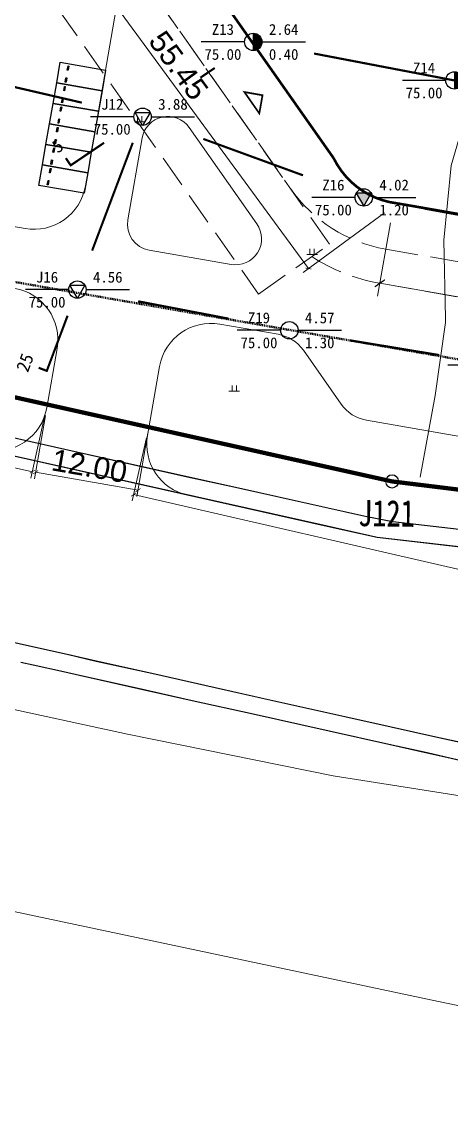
# Model space of a CAD drawing. Extents: x 274235 to 276654, y 142848 to 144425.
# Drawn here: x 274878.7 to 274928.2, y 143158.6 to 143284.2 of the extents above; entities that cross this region are included whole.
import ezdxf
from ezdxf.enums import TextEntityAlignment as Align

# ---------------------------------------------------------------- set-up
doc = ezdxf.new("R2010")
doc.units = 0
doc.header["$LTSCALE"] = 1.5
doc.header["$PDMODE"] = 1
doc.header["$PDSIZE"] = 0.2
for name, pattern in [('__DASH', [0.35, 0.25, -0.1]), ('ACAD_ISO04W100', [30, 24, -3, 0, -3]), ('X5', [3, 2, -1])]:
    doc.linetypes.add(name, pattern=pattern)
doc.layers.get('0').update_dxf_attribs({"linetype": 'CONTINUOUS', "lineweight": 0})
doc.layers.get('Defpoints').update_dxf_attribs({"linetype": 'CONTINUOUS'})
for name, color, linetype, lineweight in [('_ACM-A-ANNO-DIMS', 7, 'CONTINUOUS', 5), ('_ACM-A-EVA', 242, 'CONTINUOUS', 13), ('_ACM-A-SITE-OTLN', 3, 'CONTINUOUS', 25), ('_ACM-A-SITE-ROAD', 2, 'CONTINUOUS', 18), ('_ACM-A-SITE-WALL', 5, 'CONTINUOUS', 50), ('JZD', 1, 'CONTINUOUS', 0), ('JZP', 1, 'CONTINUOUS', 0), ('RD-红线', 7, 'CONTINUOUS', 13), ('SXSS', 8, 'CONTINUOUS', 0), ('ZBTZ', 8, 'CONTINUOUS', 0)]:
    doc.layers.add(name, color=color, linetype=linetype, lineweight=lineweight)
for name, color, linetype in [('A-PRKG', 8, 'CONTINUOUS'), ('ACM-G-SEXIT', 7, 'CONTINUOUS'), ('HOLE', 1, 'CONTINUOUS'), ('Legends', 7, 'CONTINUOUS'), ('PROFILE', 241, 'CONTINUOUS')]:
    doc.layers.add(name, color=color, linetype=linetype)
doc.layers.add('New_Shapefile(3)', color=7, linetype='CONTINUOUS', lineweight=9, true_color=0xc8b8f2)
doc.layers.add('T2006年到2024年报批数据汇总', color=7, linetype='CONTINUOUS', lineweight=60, true_color=0x0070ff)
doc.styles.add('_ACM-G-NOTES', font='arial.ttf', dxfattribs={"height": 2.5})
doc.styles.add('HZ', font='', dxfattribs={"width": 0.8})
doc.styles.add('ST', font='')
doc.styles.get('HZ').set_extended_font_data('NSimSun')
doc.styles.get('ST').set_extended_font_data('SimSun')
doc.linetypes.add('10421', pattern='A,2,[150,AAA.SHX,S=1,R=0,X=0,Y=1],1e-11', length=2.00000000001)
doc.dimstyles.new('_ACM-DIM-A_m', dxfattribs={"dimscale": 0.5, "dimtxt": 2.5, "dimasz": 1, "dimexe": 1.5, "dimexo": 2.5, "dimgap": 1, "dimtad": 1, "dimzin": 1, "dimdsep": 46, "dimtxsty": '_ACM-G-NOTES', "dimblk": 'ARCHTICK', "dimcen": 2.5, "dimclrd": 256, "dimclre": 256, "dimclrt": 256, "dimazin": 0, "dimtfac": 1, "dimtmove": 0, "dimatfit": 3, "dimldrblk": 'DOTSMALL', "dimfxl": 1, "dimlwd": 18, "dimlwe": 18, "dimarcsym": 0})

# ---------------------------------------------------------------- blocks, each defined once
blk = doc.blocks.new('gc119')
for p, q in [((-1.25, 0), (1.25, 0)), ((-0.5, 1.3), (-0.5, 0)), ((0.5, 1.3), (0.5, 0))]:
    blk.add_line(p, q)
blk = doc.blocks.new('GC0000')
at = {"linetype": 'Continuous'}
blk.add_point((0, 0), dxfattribs=at)
blk = doc.blocks.new('A$C5E363402')
at = {"layer": '_ACM-A-SITE-OTLN', "const_width": 299.9999999999993}
blk.add_lwpolyline([(342355.1539154053, 56004.71262931824, 0.1989123673967663), (335071.9540634155, 59021.51263046265), (311217.3292617798, 59021.51214408875, 0.6681786378558565), (305701.8966369629, 45706.07913589478), (334519.6351928711, 16888.34175109863, 0.2547065854889866), (342652.8637008667, 13021.51270675659), (366507.4889678955, 13021.51320075989, 0.6681786378153011), (372022.9215774536, 26336.94621086121)], format="xyb", close=True, dxfattribs=at)
blk = doc.blocks.new('PARKING_2400x5400')
for points in [[(2300.000007629395, -600.0000076293945), (2300.000022888184, 4699.999992370605), (-99.9999771118164, 4700.000001907349), (-99.9999771118164, -599.9999980926514)], [(650.0000228881836, 3749.999996185303), (150.0000305175781, 3750.000001907349), (150.0000228881836, 3650), (650.0000228881836, 3650)], [(2050.000015258789, 3749.999992370605), (1550.000015258789, 3749.999992370605), (1550.000022888184, 3649.999992370605), (2050.000007629395, 3649.999992370605)]]:
    blk.add_lwpolyline(points, close=True)
blk = doc.blocks.new('ROAD-BLOCK')
at = {"layer": '_ACM-A-EVA', "linetype": '__DASH', "ltscale": 10}
blk.add_lwpolyline([(-286.6500545144081, -13.03671450354159, 0.101362128783088), (-278.3936112225056, -14.72790054604411), (-249.3216047137976, -14.72790054231882, 0.6681779400682611), (-238.714978992939, 10.87868892587721), (-268.4611687213182, 40.62487849779427, 0.198907879043475), (-283.3100325614214, 46.77567425183952), (-312.3821654245257, 46.77567424811423, 0.5287460208544092), (-326.3414219766855, 26.2853408139199, 0.5287460208544092)], format="xyb", dxfattribs=at)
blk.add_lwpolyline([(-271.2895996719599, 37.79645520076156, 0.1989079534820063), (-283.31011197716, 42.77567425183952), (-312.3821655660868, 42.77567424252629, 0.6681610651151992), (-320.1607975661755, 23.99768587760627), (-290.4144247025251, -5.748686982318759, 0.1989114831731894), (-278.3935975432396, -10.7279005330056), (-249.3216047137976, -10.72790054045618, 0.6681779400445693), (-241.5434116199613, 8.050267262384295)], format="xyb", close=True, dxfattribs=at)
blk.add_lwpolyline([(-291.9592938497663, -18.34595379792154), (-284.8882260099053, -11.27488598041236), (-324.3949371576309, 28.23182558827102), (-331.4660050198436, 21.1607577688992)], close=True, dxfattribs=at)
at = {"layer": '_ACM-A-SITE-ROAD'}
for p, q in [((-295.7519912496209, -22.52790064550936), (-288.9332871064544, -22.52790066041052)), ((-280.3873455375433, -29.20988121815026), (-285.7513066232204, -23.84592014178634)), ((-313.7519912496209, -28.52790066041052), (-313.7519913092256, -35.4543371219188)), ((-301.7519913166761, -28.52790065668523), (-301.7519913166761, -36.59195318259299)), ((-262.0693259388208, -30.5279006678611), (-277.2053650170565, -30.52790070325136)), ((-296.0376368239522, -42.58514987491071), (-273.6603468954563, -43.65168794058263))]:
    blk.add_line(p, q, dxfattribs=at)
blk.add_lwpolyline([(-307.451991096139, 18.35994733311236), (-313.1662048771977, 12.64573363028467, 0.1989123673688183), (-313.7519913166761, 11.23152006976306), (-313.7519913241267, -9.527900636196136, -0.4142135624428345), (-319.7519913315773, -15.5279006306082), (-345.9084864407778, -15.52790057845414, -0.4142135621069722), (-351.9084864333272, -9.527900571003556), (-351.9084862470627, 179.7760086786002)], format="xyb", dxfattribs=at)
blk.add_lwpolyline([(-308.2519912421703, -12.52790064550936), (-308.2519913092256, -2.931935602799058, -0.6681786384212651), (-303.1306709200144, -0.8106152657419443), (-293.5347059816122, -10.40658032335341, -0.6681786376476458), (-295.6560263261199, -15.52790066599846), (-305.2519913315773, -15.52790062688291, -0.4142135618311029)], format="xyb", close=True, dxfattribs=at)
for centre, radius, start, end in [((-319.7519913166761, -28.52790067158639), 5.999999999999993, 0, 90), ((-295.7519912496209, -28.52790064923465), 5.999999999999993, 90, 180), ((-288.9332871288061, -27.02790066041052), 4.499999999999984, 44.99999977360908, 90), ((-277.2053650021553, -26.02790070138872), 4.499999999999984, 224.999999773609, 270), ((-319.7519913092256, -35.45433712564409), 5.999999999999993, 267.2920103629446, 0), ((-295.7519913166761, -36.59195316396654), 5.999999999999993, 180, 267.2712548250424)]:
    blk.add_arc(centre, radius, start, end, dxfattribs=at)
at = {"layer": 'A-PRKG', "xscale": -0.0009999999999999983, "yscale": 0.0009999999999999983, "zscale": 0.000999999999999998, "rotation": 90.00000056770806}
for p in [(-314.3519913032651, 3.931520150974393), (-314.3519913479686, 1.531520156189799), (-314.3519912436604, -0.8684798162430525), (-314.3519912809134, -3.268479811027646), (-314.3519912362099, -5.668479796499014), (-314.3519911691546, -8.068479778245091)]:
    blk.add_blockref('PARKING_2400x5400', p, dxfattribs=at)
blk = doc.blocks.new('A$C58C25E19')
at = {"color": 1, "linetype": 'Continuous', "flags": 128}
blk.add_lwpolyline([(-263.4170774593949, -192.7222028947435), (-127.5270774587989, -221.1432028943673), (-126.0714290291071, -221.3027525986545), (-125.8360557556152, -221.3240553694777), (-125.7334305197001, -221.3332786522806), (-125.648455761373, -221.3425553692505), (-125.5569557547569, -221.3524553691968), (-125.3737557604909, -221.3723553693853), (-124.6412557587028, -221.4518553693779), (-118.7807557582855, -222.0877553694881)], dxfattribs=at)
at = {"layer": 'RD-红线'}
for points in [[(-511.411107892287, -176.9565330054611), (-530.2884069486754, -190.3242593412288), (-531.5394090550253, -199.7203437848948), (-264.1150413847063, -252.6899399491958), (-122.1183944182703, -280.8156680269167, -0.01467775818987205), (-107.3555805128999, -284.192890228238, -0.01601297078532446), (-85.3638465742115, -290.6663222000934), (-79.87373848666903, -266.3568773632869)], [(-511.411107892287, -176.9565330054611), (-530.2884069486754, -190.3242593412288), (-531.5394090550253, -199.7203437848948), (-264.1150413847063, -252.6899399491958), (-122.1183944182703, -280.8156680269167, -0.01467775818987205), (-107.3555805128999, -284.192890228238, -0.01601297078532446), (-85.3638465742115, -290.6663222000934), (-79.87373848666903, -266.3568773632869)], [(-128.968349975883, -575.0591829735786), (-126.279844657518, -553.6738388459198), (-112.2070121759316, -440.4720314648002), (-96.90520357899368, -341.7698664246127), (-85.3638465742115, -290.6663222000934, 0.0160129707853269), (-107.3555805128999, -284.192890228238, 0.0146777581898688), (-122.1183944182703, -280.8156680269167), (-264.1150413847063, -252.6899399491958), (-531.5394090550253, -199.7203437848948), (-531.6192452111281, -200.3199808765203), (-581.4979176641209, -575.0591829735786)], [(-128.968349975883, -575.0591829735786), (-126.279844657518, -553.6738388459198), (-112.2070121759316, -440.4720314648002), (-96.90520357899368, -341.7698664246127), (-85.3638465742115, -290.6663222000934, 0.0160129707853269), (-107.3555805128999, -284.192890228238, 0.0146777581898688), (-122.1183944182703, -280.8156680269167), (-264.1150413847063, -252.6899399491958), (-531.5394090550253, -199.7203437848948), (-531.6192452111281, -200.3199808765203), (-581.4979176641209, -575.0591829735786)], [(-128.968349975883, -575.0591829735786), (-126.279844657518, -553.6738388459198), (-112.2070121759316, -440.4720314648002), (-96.90520357899368, -341.7698664246127), (-85.3638465742115, -290.6663222000934, 0.0160129707853269), (-107.3555805128999, -284.192890228238, 0.0146777581898688), (-122.1183944182703, -280.8156680269167), (-264.1150413847063, -252.6899399491958), (-531.5394090550253, -199.7203437848948), (-531.6192452111281, -200.3199808765203), (-581.4979176641209, -575.0591829735786)], [(-128.968349975883, -575.0591829735786), (-126.279844657518, -553.6738388459198), (-112.2070121759316, -440.4720314648002), (-96.90520357899368, -341.7698664246127), (-85.3638465742115, -290.6663222000934, 0.0160129707853269), (-107.3555805128999, -284.192890228238, 0.0146777581898688), (-122.1183944182703, -280.8156680269167), (-264.1150413847063, -252.6899399491958), (-531.5394090550253, -199.7203437848948), (-531.6192452111281, -200.3199808765203), (-581.4979176641209, -575.0591829735786)]]:
    blk.add_lwpolyline(points, format="xyb", dxfattribs=at)
blk.add_lwpolyline([(-50.67237529915292, -277.0748702352867), (-51.66261711879633, -276.6629376658238), (-51.75350093201268, -276.6253367811441), (-51.87327018880751, -276.5759770055301), (-52.02105244074482, -276.5149350636639), (-60.48598272888921, -273.2261689067818), (-65.25046289199963, -271.3751244875602), (-78.44475130934734, -266.7952389805578), (-91.78482527413871, -262.7029864466749), (-104.0259944464779, -259.4347621430643), (-133.8634336186806, -255.1167961936444), (-157.6317956871353, -250.6524685127661), (-170.2337292541051, -248.0677605657838), (-272.0915208903607, -227.1785493427888), (-291.4073164871661, -222.9652857584879), (-511.4111078921705, -176.9565330054611)], dxfattribs=at)
blk.add_lwpolyline([(-50.67237529915292, -277.0748702352867), (-51.66261711879633, -276.6629376658238), (-51.75350093201268, -276.6253367811441), (-51.87327018880751, -276.5759770055301), (-52.02105244074482, -276.5149350636639), (-60.48598272888921, -273.2261689067818), (-65.25046289199963, -271.3751244875602), (-78.44475130934734, -266.7952389805578), (-91.78482527413871, -262.7029864466749), (-104.0259944464779, -259.4347621430643), (-133.8634336186806, -255.1167961936444), (-157.6317956871353, -250.6524685127661), (-170.2337292541051, -248.0677605657838), (-272.0915208903607, -227.1785493427888), (-291.4073164871661, -222.9652857584879), (-511.4111078921705, -176.9565330054611)], dxfattribs=at)
blk = doc.blocks.new('BASEMENT')
at = {"layer": '_ACM-A-SITE-WALL', "linetype": '__DASH', "ltscale": 10}
blk.add_lwpolyline([(1567358.093444824, 703104.5640697479), (1419237.206123352, 703104.5601062775), (1419237.206016541, 612404.561706543), (1567358.093437195, 612404.5658321381)], close=True, dxfattribs=at)
blk = doc.blocks.new('$0$entrance')
at = {"layer": 'ACM-G-SEXIT', "color": 12, "const_width": 0.1999999999999999}
blk.add_lwpolyline([(1.500000000083674, -1.5), (-1.499999999949068, -1.5), (-3.637978807091713e-12, 0)], close=True, dxfattribs=at)
blk = doc.blocks.new('_ArchTick')
at = {"const_width": 0.15}
blk.add_lwpolyline([(-0.5, -0.5), (0.5, 0.5)], dxfattribs=at)
blk = doc.blocks.new('*D1701')
at = {"layer": '_ACM-A-ANNO-DIMS', "lineweight": 18, "transparency": 16777216}
for p, q in [((-376.2606637145951, -64.40642460903027), (-384.3093710201643, -72.78452153018534)), ((-383.7897795402147, -72.24366600977001), (-343.8010823317506, -110.660184986682)), ((-336.271966506131, -102.8229435859422), (-344.3206738117002, -111.2010405070973))]:
    blk.add_line(p, q, dxfattribs=at)
at = {"layer": 'Defpoints', "color": 0, "transparency": 16777216}
for p in [(-375.3946779146791, -63.50499874167141), (-335.4059807062149, -101.9215177185833), (-343.8010823317506, -110.660184986682)]:
    blk.add_point(p, dxfattribs=at)
at = {"layer": '_ACM-A-ANNO-DIMS', "lineweight": 18, "transparency": 16777216, "xscale": 0.5, "yscale": 0.5, "zscale": 0.5}
for p, rotation in [((-383.7897795402147, -72.24366600977001), 136.148738713565), ((-343.8010823317506, -110.660184986682), 316.148738713565)]:
    blk.add_blockref('_ArchTick', p, dxfattribs=dict(at, rotation=rotation))
at = {"layer": '_ACM-A-ANNO-DIMS', "transparency": 16777216, "insert": (-362.5682829818588, -90.17455708291126), "char_height": 2.5, "attachment_point": 5, "rotation": 316.14873871356497, "style": '_ACM-G-NOTES'}
blk.add_mtext('55.45', dxfattribs=at)
blk = doc.blocks.new('_DotSmall')
at = {"color": 0, "linetype": 'ByBlock', "const_width": 0.5}
blk.add_lwpolyline([(-0.0625, 0, 1), (0.0625, 0, 1)], format="xyb", close=True, dxfattribs=at)
blk = doc.blocks.new('*D1707')
at = {"layer": '_ACM-A-ANNO-DIMS', "lineweight": 18, "transparency": 16777216}
for p, q in [((-424.980656873795, -130.0064590940571), (-425.3262030778745, -137.4026087839058)), ((-370.8227274533239, -132.5367035748756), (-371.1682736574033, -139.9328532647243)), ((-371.1332720298313, -139.1836704525434), (-425.2912014503025, -136.6534259717249))]:
    blk.add_line(p, q, dxfattribs=at)
at = {"layer": 'Defpoints', "color": 0, "transparency": 16777216}
for p in [(-424.9223208278417, -128.7578210737556), (-370.7643914073706, -131.2880655545741), (-425.2912014503025, -136.6534259717249)]:
    blk.add_point(p, dxfattribs=at)
at = {"layer": '_ACM-A-ANNO-DIMS', "lineweight": 18, "transparency": 16777216, "xscale": 0.5, "yscale": 0.5, "zscale": 0.5}
for p, rotation in [((-425.2912014503025, -136.6534259717249), 177.3251010393068), ((-371.1332720298313, -139.1836704525434), 357.3251010393068)]:
    blk.add_blockref('_ArchTick', p, dxfattribs=dict(at, rotation=rotation))
at = {"layer": '_ACM-A-ANNO-DIMS', "transparency": 16777216, "insert": (-398.1293327031371, -136.144051314797), "char_height": 2.5, "attachment_point": 5, "rotation": 357.32510103930684, "style": '_ACM-G-NOTES'}
blk.add_mtext('54.22', dxfattribs=at)
blk = doc.blocks.new('*D1708')
at = {"layer": '_ACM-A-ANNO-DIMS', "lineweight": 18, "transparency": 16777216}
for p, q in [((-370.7643914073706, -132.5380655545741), (-370.7643914073706, -139.945882750675)), ((-358.76439139992, -132.538065560162), (-358.76439139992, -139.945882750675)), ((-370.7643914073706, -139.195882750675), (-358.76439139992, -139.195882750675))]:
    blk.add_line(p, q, dxfattribs=at)
at = {"layer": 'Defpoints', "color": 0, "transparency": 16777216}
for p in [(-370.7643914073706, -131.2880655545741), (-358.76439139992, -131.2880655601621), (-358.76439139992, -139.1958827506751)]:
    blk.add_point(p, dxfattribs=at)
at = {"layer": '_ACM-A-ANNO-DIMS', "lineweight": 18, "transparency": 16777216, "xscale": 0.5, "yscale": 0.5, "zscale": 0.5, "rotation": 180}
blk.add_blockref('_ArchTick', (-370.7643914073706, -139.195882750675), dxfattribs=at)
at = {"layer": '_ACM-A-ANNO-DIMS', "lineweight": 18, "transparency": 16777216, "xscale": 0.5, "yscale": 0.5, "zscale": 0.5}
blk.add_blockref('_ArchTick', (-358.76439139992, -139.195882750675), dxfattribs=at)
at = {"layer": '_ACM-A-ANNO-DIMS', "transparency": 16777216, "insert": (-364.7643914036453, -137.4194502813708), "char_height": 2.5, "attachment_point": 5, "style": '_ACM-G-NOTES'}
blk.add_mtext('12.00', dxfattribs=at)
blk = doc.blocks.new('*D1709')
at = {"layer": '_ACM-A-ANNO-DIMS', "lineweight": 18, "transparency": 16777216}
for p, q in [((-358.831363985388, -133.0973710525512), (-359.2305329374662, -140.5369070251564)), ((-252.1930900831506, -138.8190569482475), (-252.5922590352288, -146.2585929208528)), ((-359.1903494219482, -139.7879842754148), (-252.5520755197107, -145.5096701711111))]:
    blk.add_line(p, q, dxfattribs=at)
at = {"layer": 'Defpoints', "color": 0, "transparency": 16777216}
for p in [(-358.7643914595246, -131.8491664696485), (-252.1261175572872, -137.5708523653448), (-252.5520755197107, -145.5096701711112)]:
    blk.add_point(p, dxfattribs=at)
at = {"layer": '_ACM-A-ANNO-DIMS', "lineweight": 18, "transparency": 16777216, "xscale": 0.5, "yscale": 0.5, "zscale": 0.5}
for p, rotation in [((-359.1903494219482, -139.7879842754148), 176.9287349450975), ((-252.5520755197107, -145.5096701711111), 356.9287349450975)]:
    blk.add_blockref('_ArchTick', p, dxfattribs=dict(at, rotation=rotation))
at = {"layer": '_ACM-A-ANNO-DIMS', "transparency": 16777216, "insert": (-305.7760347352335, -140.8749463037407), "char_height": 2.5, "attachment_point": 5, "rotation": 356.9287349450975, "style": '_ACM-G-NOTES'}
blk.add_mtext('106.79', dxfattribs=at)
blk = doc.blocks.new('*D1717')
at = {"layer": '_ACM-A-ANNO-DIMS', "lineweight": 18, "ltscale": 2, "transparency": 16777216}
for p, q in [((-335.405980758369, -103.8579236958176), (-335.405980758369, -112.4215177502483)), ((-300.3339999988676, -104.2049986775964), (-300.3339999988676, -112.4215177502483)), ((-335.405980758369, -110.9215177502483), (-300.3339999988676, -110.9215177502483))]:
    blk.add_line(p, q, dxfattribs=at)
at = {"layer": 'Defpoints', "color": 0, "linetype": '__DASH', "ltscale": 2, "transparency": 16777216}
for p in [(-335.405980758369, -101.3579236958176), (-300.3339999988675, -101.7049986775964), (-300.3339999988676, -110.9215177502483)]:
    blk.add_point(p, dxfattribs=at)
at = {"layer": '_ACM-A-ANNO-DIMS', "linetype": '__DASH', "lineweight": 18, "ltscale": 2, "transparency": 16777216, "rotation": 180}
blk.add_blockref('_ArchTick', (-335.405980758369, -110.9215177502483), dxfattribs=at)
at = {"layer": '_ACM-A-ANNO-DIMS', "linetype": '__DASH', "lineweight": 18, "ltscale": 2, "transparency": 16777216}
blk.add_blockref('_ArchTick', (-300.3339999988676, -110.9215177502483), dxfattribs=at)
at = {"layer": '_ACM-A-ANNO-DIMS', "linetype": '__DASH', "ltscale": 2, "transparency": 16777216, "insert": (-317.8699903786183, -108.144232620644), "char_height": 2.5, "attachment_point": 5, "style": '_ACM-G-NOTES'}
blk.add_mtext('35.07', dxfattribs=at)
blk = doc.blocks.new('H_gen_hole')
blk.add_circle((0, 0), 2)
blk = doc.blocks.new('H_sam_hole')
blk.add_line((0, 2), (0, -2))
at = {"const_width": 2}
blk.add_lwpolyline([(0, -1, 0.4142135623730951), (1, 0, 0.4142135623730951), (0, 1, 1)], format="xyb", dxfattribs=at)
blk.add_circle((0, 0), 2)
blk = doc.blocks.new('H_cpt_hole')
for p, q in [((-1.732050807568877, 1), (1.732050807568877, 1)), ((0, -2), (-1.732050807568877, 1)), ((1.732050807568877, 1), (0, -2))]:
    blk.add_line(p, q)
blk.add_circle((0, 0), 2)
blk = doc.blocks.new('H_spt_hole')
blk.add_hatch(color=256).paths.add_polyline_path([(-1.732050807568875, 1.000000000000003), (-4.996003610813204e-16, -2), (1.732050807568878, 0.9999999999999984)])
blk.add_lwpolyline([(-3.673819061467132e-16, -2), (1.732050807568878, 0.9999999999999986), (-1.732050807568876, 1.000000000000003)], close=True)
blk.add_circle((0, 0), 2)
blk = doc.blocks.new('DIM')
at = {"layer": '_ACM-A-ANNO-DIMS'}
for p1, p2, distance, picture, middle in [((-375.3946779146791, -63.50499874167144), (-335.4059807062149, -101.9215177185833), -12.117839614618253, '*D1701', (-362.5682829818588, -90.17455708291132)), ((-370.7643914073706, -131.2880655545741), (-424.9223208278418, -128.7578210737556), 7.904217204661299, '*D1707', (-398.1293327031371, -136.144051314797)), ((-370.7643914073706, -131.2880655545741), (-358.76439139992, -131.2880655601621), -7.907817190513015, '*D1708', (-364.7643914036453, -137.4194502813708)), ((-358.7643914595246, -131.8491664696485), (-252.1261175572872, -137.5708523653448), -7.950236998914291, '*D1709', (-305.7760347352335, -140.8749463037407))]:
    dim = blk.add_aligned_dim(p1=p1, p2=p2, distance=distance, dimstyle='_ACM-DIM-A_m', dxfattribs=at)
    dim.commit()
    dim.dimension.update_dxf_attribs({"geometry": picture, "text_midpoint": middle})
at = {"layer": '_ACM-A-ANNO-DIMS', "linetype": '__DASH', "ltscale": 2}
dim = blk.add_linear_dim(base=(-300.3339999988676, -110.9215177502483), p1=(-335.405980758369, -101.3579236958176), p2=(-300.3339999988675, -101.7049986775964), dimstyle='_ACM-DIM-A_m', override={"dimscale": 1, "dimtxt": 2, "dimgap": 1.5, "dimtmove": 1}, dxfattribs=at)
dim.commit()
dim.dimension.update_dxf_attribs({"geometry": '*D1717', "text_midpoint": (-317.8699903786183, -108.144232620644)})

msp = doc.modelspace()

# ---------------------------------------------------------------- linework, layer by layer
at = {"layer": 'HOLE', "linetype": 'Continuous'}
for points in [[(274904.346, 143281.898), (274899.346, 143281.898)], [(274906.346, 143281.898), (274911.346, 143281.898)], [(274927.532, 143277.458), (274922.532, 143277.458)], [(274891.585, 143273.274), (274886.585, 143273.274)], [(274893.585, 143273.274), (274898.585, 143273.274)], [(274917.078, 143263.971), (274912.078, 143263.971)], [(274919.078, 143263.971), (274924.078, 143263.971)], [(274884.072, 143253.351), (274879.072, 143253.351)], [(274886.072, 143253.351), (274891.072, 143253.351)], [(274908.502, 143248.665), (274903.502, 143248.665)], [(274910.502, 143248.665), (274915.502, 143248.665)], [(274932.77, 143244.656), (274927.77, 143244.656)]]:
    msp.add_lwpolyline(points, dxfattribs=at)
at = {"layer": 'JZD', "color": 240, "const_width": 0.4499999999999999, "flags": 128}
msp.add_lwpolyline([(274951.2991479268, 143227.5480920925), (274921.3450627608, 143231.2309883449), (274828.6810127567, 143251.8885073951)], dxfattribs=at)
at = {"layer": 'JZD', "color": 1, "const_width": 0.45, "flags": 128}
msp.add_lwpolyline([(274951.2854108717, 143227.5923088397), (274921.3363899071, 143231.2745824391), (274828.6880062845, 143251.9286090061)], dxfattribs=at)
at = {"layer": 'JZP', "linetype": 'Continuous'}
for centre, radius in [((274921.3363899071, 143231.2745824391), 0.75), ((274921.3450627608, 143231.2309883449), 0.7499999999999999)]:
    msp.add_circle(centre, radius, dxfattribs=at)
at = {"layer": 'New_Shapefile(3)', "color": 8}
for points in [[(274868.7592443402, 143238.2741330336), (274885.155221692, 143234.5969579369), (274897.7429507606, 143231.7587779419), (274903.3102418928, 143230.5475191104), (274913.2670631092, 143228.3160694528), (274918.4276867075, 143227.168461632), (274921.4373849807, 143226.5921446276), (274937.3704184119, 143224.7627197807)], [(274868.7598609988, 143238.3174050661), (274885.1530612109, 143234.6408454697), (274897.7386581561, 143231.8031405672), (274903.3050063284, 143230.5920844088), (274913.260141047, 143228.3610082518), (274918.4198905584, 143227.2135925053), (274921.4290791001, 143226.63737178), (274937.3594145422, 143224.8082498339)], [(274936.7981093023, 143222.8078698013), (274919.6244571477, 143224.7738270363), (274913.8533581576, 143226.0735936791), (274868.289984807, 143236.2600591414)], [(274936.7872014596, 143222.8537310202), (274919.6164573838, 143224.8193627716), (274913.846335901, 143226.1189118456), (274868.2906800482, 143236.3036723245)], [(274877.5150736769, 143212.7655619772), (274879.1935587605, 143212.4022297341), (274883.8837445726, 143211.3615167617), (274887.2277501273, 143210.5633737148), (274893.6618868624, 143209.1532174432), (274900.9373811775, 143207.5018933348), (274907.4194254454, 143206.0406950369), (274915.8894979921, 143204.1604550045), (274921.2447545739, 143202.9919714651), (274926.3883954295, 143201.8262758127), (274932.6795705998, 143200.46487409)], [(274877.5159502948, 143212.7179674291), (274879.194719715, 143212.3545743838), (274883.8857000861, 143211.3136872047), (274887.230272156, 143210.5154104489), (274893.6654988631, 143209.1050181639), (274900.9422257254, 143207.4534175686), (274907.4253681028, 143205.9919746341), (274915.8968755452, 143204.1114198657), (274921.2530393327, 143202.9427407709), (274926.3975515785, 143201.7768499471), (274932.6897924985, 143200.4152204009)], [(274930.7363916531, 143198.7755277281), (274928.0038306206, 143199.414932064), (274925.3946815151, 143199.9994312415), (274920.9631309255, 143200.9837627356), (274914.0882336202, 143202.5189175368), (274910.8371780811, 143203.2430271007), (274905.3118460908, 143204.4914426041), (274898.292693568, 143206.0142168171), (274892.093020315, 143207.4186599038), (274885.3133493458, 143208.936753365), (274883.4811561772, 143209.3577090413), (274879.967508717, 143210.1343462827), (274878.5640987573, 143210.4383951379)], [(274930.7462852442, 143198.7255871837), (274928.0132613034, 143199.3650986142), (274925.4036701915, 143199.9496956421), (274920.971368856, 143200.934191906), (274914.0953069124, 143202.4696036979), (274910.8437006019, 143203.1938344775), (274905.3174325514, 143204.4424589934), (274898.2970909726, 143205.9654880404), (274892.0963674276, 143207.3701662738), (274885.3155479336, 143208.8885138744), (274883.4830443705, 143209.3095400434), (274879.9688016645, 143210.0863072797), (274878.565153976, 143210.3904070149)]]:
    msp.add_lwpolyline(points, dxfattribs=at)
at = {"layer": 'PROFILE', "linetype": 'ACAD_ISO04W100', "ltscale": 0.08, "const_width": 0.25}
for points in [[(274912.346, 143280.5575359268), (274928.532, 143277.458), (274944.574, 143274.7107674681)], [(274899.243685065, 143277.774), (274900.9068766234, 143278.898)], [(274899.243685065, 143277.774), (274900.9068766234, 143278.898)], [(274873.354, 143277.7344248408), (274885.585, 143274.8975751592)], [(274899.585, 143270.7195340682), (274911.078, 143266.5254659319)], [(274883.7396898797, 143268.5032045867), (274884.2996231891, 143267.6746669057), (274888.1458766234, 143270.274)], [(274886.7689582894, 143257.851), (274891.4536944738, 143270.274)], [(274925.078, 143262.6957424003), (274934.467, 143260.9852575997)], [(274892.072, 143252.0083065903), (274902.502, 143250.0076934097)], [(274880.6078486223, 143244.3470368461), (274881.5435296413, 143243.9941898102), (274883.9406944737, 143250.351)], [(274916.502, 143247.5086212296), (274926.77, 143245.8123787704)]]:
    msp.add_lwpolyline(points, dxfattribs=at)
at = {"layer": 'SXSS', "linetype": '10421'}
msp.add_lwpolyline([(274934.6474167174, 143230.4922764509), (274934.9290527427, 143232.4489678306), (274935.2760541025, 143240.8989209969), (274938.7031920757, 143261.2604141945), (274940.0260386443, 143268.7967649799), (274940.1565206778, 143270.1346133738), (274940.0091917051, 143271.9779336255), (274939.3848670974, 143275.0013346578), (274939.3330449314, 143275.1487301432), (274937.1300578722, 143277.1307200418), (274936.000064299, 143277.5917179321), (274934.5810722327, 143277.8257171882), (274931.5250888878, 143277.2357216316), (274929.9480969895, 143275.6267311341), (274929.0641000028, 143270.7987581585), (274928.1555334211, 143267.674151898), (274927.2900256108, 143259.0520976911), (274927.5108050285, 143250.0603023235), (274927.5151003545, 143249.5808760193), (274926.3131553115, 143241.1503799146), (274924.5670027149, 143231.7509097973)], dxfattribs=at)
at = {"layer": 'T2006年到2024年报批数据汇总', "color": 6, "linetype": 'X5', "lineweight": -2, "const_width": 0.3}
msp.add_lwpolyline([(274951.28078861, 143227.5932105429), (274921.3337752335, 143231.2754697672), (274785.852900221, 143261.4790883777)], dxfattribs=at)

# ---------------------------------------------------------------- block references
at = {"rotation": 359.2452370376578}
msp.add_blockref('A$C58C25E19', (275051.7711327115, 143450.6751653037), dxfattribs=at)
at = {"xscale": 0.001, "yscale": 0.001, "zscale": 0.001}
for name, p, rotation in [('BASEMENT', (273332.7008394992, 142902.0481165599), 350.1075691856989), ('A$C5E363402', (274582.1582248118, 143309.3311603698), 350.1075691150455)]:
    msp.add_blockref(name, p, dxfattribs=dict(at, rotation=rotation))
at = {"xscale": -1, "rotation": 304.9696371659936}
msp.add_blockref('$0$entrance', (274906.4081971301, 143275.7519798512), dxfattribs=at)
at = {"layer": '_ACM-A-SITE-OTLN', "rotation": 350.10756917272}
msp.add_blockref('DIM', (275269.4060497073, 143305.7306827755), dxfattribs=at)
at = {"layer": 'HOLE', "xscale": 0.5, "yscale": 0.5, "zscale": 0.5}
for name, p in [('H_sam_hole', (274905.346, 143281.898)), ('H_sam_hole', (274928.532, 143277.458)), ('H_cpt_hole', (274892.585, 143273.274)), ('H_spt_hole', (274918.078, 143263.971)), ('H_cpt_hole', (274885.072, 143253.351)), ('H_gen_hole', (274909.502, 143248.665))]:
    msp.add_blockref(name, p, dxfattribs=at)
at = {"layer": 'JZD', "linetype": 'Continuous'}
for p in [(274921.3359533713, 143231.274964284), (274921.3363899071, 143231.2745824391)]:
    msp.add_blockref('GC0000', p, dxfattribs=at)
at = {"layer": 'Legends', "rotation": 350.1075691126429}
msp.add_blockref('ROAD-BLOCK', (275196.7153449185, 143220.7619400381), dxfattribs=at)
at = {"layer": 'ZBTZ', "linetype": 'Continuous', "xscale": 0.5, "yscale": 0.5}
for p in [(274892.2654155346, 143272.6989681902), (274912.1258394216, 143257.3995214624), (274903.1411586061, 143241.6446622223)]:
    msp.add_blockref('gc119', p, dxfattribs=at)

# ---------------------------------------------------------------- texts
at = {"layer": 'HOLE', "style": 'ST'}
for s, p in [('Z13', (274901.846, 143283.3355)), ('2.64', (274908.846, 143283.3355)), ('75.00', (274901.846, 143280.4605)), ('0.40', (274908.846, 143280.4605)), ('Z14', (274925.032, 143278.8955)), ('75.00', (274925.032, 143276.0205)), ('J12', (274889.085, 143274.7115)), ('3.88', (274896.085, 143274.7115)), ('75.00', (274889.085, 143271.8365)), ('Z16', (274914.578, 143265.4085)), ('4.02', (274921.578, 143265.4085)), ('75.00', (274914.578, 143262.5335)), ('1.20', (274921.578, 143262.5335)), ('J16', (274881.572, 143254.7885)), ('4.56', (274888.572, 143254.7885)), ('75.00', (274881.572, 143251.9135)), ('Z19', (274906.002, 143250.1025)), ('4.57', (274913.002, 143250.1025)), ('75.00', (274906.002, 143247.2275)), ('1.30', (274913.002, 143247.2275))]:
    msp.add_text(s, height=1.25, dxfattribs=at).set_placement(p, align=Align.MIDDLE_CENTER)
at = {"layer": 'JZP', "linetype": 'Continuous', "style": 'HZ', "width": 0.8}
msp.add_text('J121', height=3, rotation=359.245237022236, dxfattribs=at).set_placement((274920.7075247358, 143227.5355796688), align=Align.MIDDLE)
msp.add_text('J121', height=3, dxfattribs=at).set_placement((274920.6989596838, 143227.5797985305), align=Align.MIDDLE)
at = {"layer": 'PROFILE', "style": 'ST'}
for s, rotation, p in [('5', 34.05118577146656, (274883.459723225, 143268.9174734273)), ('25', 69.33844825042087, (274880.1400081128, 143244.523460364))]:
    msp.add_text(s, height=1.5, rotation=rotation, dxfattribs=at).set_placement(p, align=Align.BOTTOM_CENTER)

doc.saveas('drawing.dxf')
